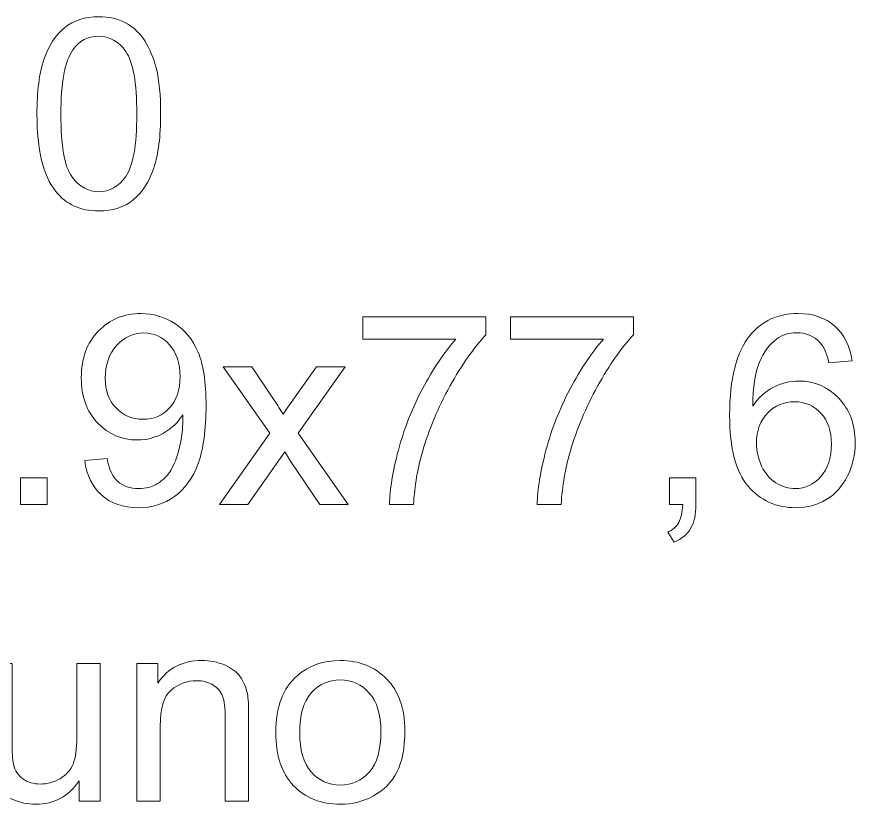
# Model space of a CAD drawing. Header units: millimetres. Extents: x -388 to 390, y -1187 to 1583.
# Drawn here: x 201.4 to 390.3, y 1205 to 1382.3 of the extents above; entities that cross this region are included whole.
import ezdxf

# ---------------------------------------------------------------- set-up
doc = ezdxf.new("R2010")
doc.units = ezdxf.units.MM
doc.header["$MEASUREMENT"] = 0
doc.layers.add('Livello 1', color=7, linetype='Continuous')

msp = doc.modelspace()

# ---------------------------------------------------------------- linework, layer by layer
at = {"layer": 'Livello 1', "color": 2, "lineweight": 9}
for points, knots in [([(205.9736, 1360.4447), (205.9736, 1365.4981), (206.4919, 1369.5847), (207.5285, 1372.6746), (207.5285, 1372.6746), (208.575, 1375.7744), (210.12, 1378.1566), (212.1732, 1379.8212), (212.1732, 1379.8212), (214.2165, 1381.4857), (216.7981, 1382.313), (219.9079, 1382.313), (219.9079, 1382.313), (222.2004, 1382.313), (224.2138, 1381.8545), (225.958, 1380.9275), (225.958, 1380.9275), (227.6923, 1380.0006), (229.1276, 1378.665), (230.244, 1376.9207), (230.244, 1376.9207), (231.3603, 1375.1864), (232.2374, 1373.0633), (232.8754, 1370.5615), (232.8754, 1370.5615), (233.5232, 1368.0597), (233.8422, 1364.6808), (233.8422, 1360.4447), (233.8422, 1360.4447), (233.8422, 1355.4212), (233.3239, 1351.3545), (232.2972, 1348.2647), (232.2972, 1348.2647), (231.2706, 1345.1648), (229.7257, 1342.7826), (227.6724, 1341.1081), (227.6724, 1341.1081), (225.6291, 1339.4336), (223.0376, 1338.5964), (219.9079, 1338.5964), (219.9079, 1338.5964), (215.7914, 1338.5964), (212.552, 1340.0615), (210.1997, 1343.0019), (210.1997, 1343.0019), (207.379, 1346.5901), (205.9736, 1352.4011), (205.9736, 1360.4447)], [0, 0, 0, 0, 0.07692308, 0.07692308, 0.07692308, 0.07692308, 0.15384615, 0.15384615, 0.15384615, 0.15384615, 0.23076923, 0.23076923, 0.23076923, 0.23076923, 0.30769231, 0.30769231, 0.30769231, 0.30769231, 0.38461538, 0.38461538, 0.38461538, 0.38461538, 0.46153846, 0.46153846, 0.46153846, 0.46153846, 0.53846154, 0.53846154, 0.53846154, 0.53846154, 0.61538462, 0.61538462, 0.61538462, 0.61538462, 0.69230769, 0.69230769, 0.69230769, 0.69230769, 0.76923077, 0.76923077, 0.76923077, 0.76923077, 0.84615385, 0.84615385, 0.84615385, 0.84615385, 1, 1, 1, 1]), ([(211.3559, 1360.4248), (211.3559, 1353.3779), (212.1732, 1348.6932), (213.8178, 1346.3808), (213.8178, 1346.3808), (215.4624, 1344.0584), (217.4958, 1342.9022), (219.9079, 1342.9022), (219.9079, 1342.9022), (222.32, 1342.9022), (224.3533, 1344.0684), (225.9979, 1346.3908), (225.9979, 1346.3908), (227.6425, 1348.7231), (228.4598, 1353.3978), (228.4598, 1360.4248), (228.4598, 1360.4248), (228.4598, 1367.4717), (227.6425, 1372.1563), (225.9979, 1374.4687), (225.9979, 1374.4687), (224.3633, 1376.7911), (222.31, 1377.9473), (219.8481, 1377.9473), (219.8481, 1377.9473), (217.436, 1377.9473), (215.5023, 1376.9207), (214.0571, 1374.8774), (214.0571, 1374.8774), (212.253, 1372.2759), (211.3559, 1367.4517), (211.3559, 1360.4248)], [0, 0, 0, 0, 0.11111111, 0.11111111, 0.11111111, 0.11111111, 0.22222222, 0.22222222, 0.22222222, 0.22222222, 0.33333333, 0.33333333, 0.33333333, 0.33333333, 0.44444444, 0.44444444, 0.44444444, 0.44444444, 0.55555556, 0.55555556, 0.55555556, 0.55555556, 0.66666667, 0.66666667, 0.66666667, 0.66666667, 0.77777778, 0.77777778, 0.77777778, 0.77777778, 1, 1, 1, 1]), ([(216.7382, 1282.4304), (216.7382, 1282.4304), (221.7617, 1282.8491), (221.7617, 1282.8491), (221.7617, 1282.8491), (222.1903, 1280.4769), (223.0077, 1278.7625), (224.2137, 1277.696), (224.2137, 1277.696), (225.4197, 1276.6295), (226.9647, 1276.0912), (228.8585, 1276.0912), (228.8585, 1276.0912), (230.4732, 1276.0912), (231.8885, 1276.46), (233.1145, 1277.2076), (233.1145, 1277.2076), (234.3405, 1277.9452), (235.3372, 1278.9319), (236.1047, 1280.1778), (236.1047, 1280.1778), (236.8722, 1281.4138), (237.5201, 1283.0883), (238.0483, 1285.1914), (238.0483, 1285.1914), (238.5766, 1287.2945), (238.8358, 1289.4375), (238.8358, 1291.6203), (238.8358, 1291.6203), (238.8358, 1291.8496), (238.8258, 1292.2084), (238.8059, 1292.6768), (238.8059, 1292.6768), (237.7593, 1291.0023), (236.324, 1289.6368), (234.5099, 1288.6002), (234.5099, 1288.6002), (232.6959, 1287.5536), (230.7224, 1287.0353), (228.6093, 1287.0353), (228.6093, 1287.0353), (225.0709, 1287.0353), (222.0807, 1288.3211), (219.6287, 1290.8927), (219.6287, 1290.8927), (217.1867, 1293.4543), (215.9608, 1296.8432), (215.9608, 1301.0494), (215.9608, 1301.0494), (215.9608, 1305.3951), (217.2366, 1308.8837), (219.7982, 1311.535), (219.7982, 1311.535), (222.3498, 1314.1764), (225.5493, 1315.502), (229.4067, 1315.502), (229.4067, 1315.502), (232.1776, 1315.502), (234.7193, 1314.7545), (237.0317, 1313.2494), (237.0317, 1313.2494), (239.3341, 1311.7543), (241.0784, 1309.6213), (242.2745, 1306.8404), (242.2745, 1306.8404), (243.4706, 1304.0695), (244.0686, 1300.0527), (244.0686, 1294.7999), (244.0686, 1294.7999), (244.0686, 1289.3278), (243.4805, 1284.9721), (242.2944, 1281.7327), (242.2944, 1281.7327), (241.1083, 1278.4834), (239.3341, 1276.0215), (236.9918, 1274.327), (236.9918, 1274.327), (234.6495, 1272.6326), (231.9085, 1271.7854), (228.7588, 1271.7854), (228.7588, 1271.7854), (225.4098, 1271.7854), (222.6787, 1272.7123), (220.5557, 1274.5762), (220.5557, 1274.5762), (218.4426, 1276.4401), (217.1668, 1279.0615), (216.7382, 1282.4304)], [0, 0, 0, 0, 0.04347826, 0.04347826, 0.04347826, 0.04347826, 0.08695652, 0.08695652, 0.08695652, 0.08695652, 0.13043478, 0.13043478, 0.13043478, 0.13043478, 0.17391304, 0.17391304, 0.17391304, 0.17391304, 0.2173913, 0.2173913, 0.2173913, 0.2173913, 0.26086957, 0.26086957, 0.26086957, 0.26086957, 0.30434783, 0.30434783, 0.30434783, 0.30434783, 0.34782609, 0.34782609, 0.34782609, 0.34782609, 0.39130435, 0.39130435, 0.39130435, 0.39130435, 0.43478261, 0.43478261, 0.43478261, 0.43478261, 0.47826087, 0.47826087, 0.47826087, 0.47826087, 0.52173913, 0.52173913, 0.52173913, 0.52173913, 0.56521739, 0.56521739, 0.56521739, 0.56521739, 0.60869565, 0.60869565, 0.60869565, 0.60869565, 0.65217391, 0.65217391, 0.65217391, 0.65217391, 0.69565217, 0.69565217, 0.69565217, 0.69565217, 0.73913043, 0.73913043, 0.73913043, 0.73913043, 0.7826087, 0.7826087, 0.7826087, 0.7826087, 0.82608696, 0.82608696, 0.82608696, 0.82608696, 0.86956522, 0.86956522, 0.86956522, 0.86956522, 0.91304348, 0.91304348, 0.91304348, 0.91304348, 1, 1, 1, 1]), ([(279.4226, 1309.7608), (279.4226, 1309.7608), (279.4226, 1314.7844), (279.4226, 1314.7844), (279.4226, 1314.7844), (279.4226, 1314.7844), (307.1118, 1314.7844), (307.1118, 1314.7844), (307.1118, 1314.7844), (307.1118, 1314.7844), (307.1118, 1310.7177), (307.1118, 1310.7177), (307.1118, 1310.7177), (304.3907, 1307.8172), (301.6796, 1303.9599), (299.0084, 1299.1456), (299.0084, 1299.1456), (296.3272, 1294.3314), (294.2639, 1289.3777), (292.7987, 1284.2844), (292.7987, 1284.2844), (291.7522, 1280.7061), (291.0744, 1276.769), (290.7853, 1272.503), (290.7853, 1272.503), (290.7853, 1272.503), (285.403, 1272.503), (285.403, 1272.503), (285.403, 1272.503), (285.4628, 1275.872), (286.1206, 1279.9486), (287.3865, 1284.7229), (287.3865, 1284.7229), (288.6523, 1289.5072), (290.4564, 1294.1121), (292.8187, 1298.5476), (292.8187, 1298.5476), (295.1809, 1302.9831), (297.6927, 1306.7208), (300.3539, 1309.7608), (300.3539, 1309.7608), (300.3539, 1309.7608), (279.4226, 1309.7608), (279.4226, 1309.7608)], [0, 0, 0, 0, 0.08333333, 0.08333333, 0.08333333, 0.08333333, 0.16666667, 0.16666667, 0.16666667, 0.16666667, 0.25, 0.25, 0.25, 0.25, 0.33333333, 0.33333333, 0.33333333, 0.33333333, 0.41666667, 0.41666667, 0.41666667, 0.41666667, 0.5, 0.5, 0.5, 0.5, 0.58333333, 0.58333333, 0.58333333, 0.58333333, 0.66666667, 0.66666667, 0.66666667, 0.66666667, 0.75, 0.75, 0.75, 0.75, 0.83333333, 0.83333333, 0.83333333, 0.83333333, 1, 1, 1, 1]), ([(312.6835, 1309.7608), (312.6835, 1309.7608), (312.6835, 1314.7844), (312.6835, 1314.7844), (312.6835, 1314.7844), (312.6835, 1314.7844), (340.3727, 1314.7844), (340.3727, 1314.7844), (340.3727, 1314.7844), (340.3727, 1314.7844), (340.3727, 1310.7177), (340.3727, 1310.7177), (340.3727, 1310.7177), (337.6516, 1307.8172), (334.9405, 1303.9599), (332.2693, 1299.1456), (332.2693, 1299.1456), (329.5881, 1294.3314), (327.5248, 1289.3777), (326.0596, 1284.2844), (326.0596, 1284.2844), (325.0131, 1280.7061), (324.3353, 1276.769), (324.0462, 1272.503), (324.0462, 1272.503), (324.0462, 1272.503), (318.6639, 1272.503), (318.6639, 1272.503), (318.6639, 1272.503), (318.7237, 1275.872), (319.3815, 1279.9486), (320.6474, 1284.7229), (320.6474, 1284.7229), (321.9132, 1289.5072), (323.7173, 1294.1121), (326.0796, 1298.5476), (326.0796, 1298.5476), (328.4418, 1302.9831), (330.9536, 1306.7208), (333.6148, 1309.7608), (333.6148, 1309.7608), (333.6148, 1309.7608), (312.6835, 1309.7608), (312.6835, 1309.7608)], [0, 0, 0, 0, 0.08333333, 0.08333333, 0.08333333, 0.08333333, 0.16666667, 0.16666667, 0.16666667, 0.16666667, 0.25, 0.25, 0.25, 0.25, 0.33333333, 0.33333333, 0.33333333, 0.33333333, 0.41666667, 0.41666667, 0.41666667, 0.41666667, 0.5, 0.5, 0.5, 0.5, 0.58333333, 0.58333333, 0.58333333, 0.58333333, 0.66666667, 0.66666667, 0.66666667, 0.66666667, 0.75, 0.75, 0.75, 0.75, 0.83333333, 0.83333333, 0.83333333, 0.83333333, 1, 1, 1, 1]), ([(389.5912, 1304.8569), (389.5912, 1304.8569), (384.3883, 1304.4383), (384.3883, 1304.4383), (384.3883, 1304.4383), (383.9198, 1306.5015), (383.252, 1308.0066), (382.3849, 1308.9435), (382.3849, 1308.9435), (380.9595, 1310.4486), (379.1953, 1311.1961), (377.1022, 1311.1961), (377.1022, 1311.1961), (375.4177, 1311.1961), (373.9226, 1310.7277), (372.6368, 1309.7907), (372.6368, 1309.7907), (370.9823, 1308.5847), (369.6865, 1306.8304), (368.7197, 1304.518), (368.7197, 1304.518), (367.7628, 1302.1956), (367.2645, 1298.8965), (367.2246, 1294.6205), (367.2246, 1294.6205), (368.4904, 1296.5442), (370.0453, 1297.9795), (371.8793, 1298.9064), (371.8793, 1298.9064), (373.7133, 1299.8433), (375.627, 1300.3118), (377.6404, 1300.3118), (377.6404, 1300.3118), (381.1489, 1300.3118), (384.1391, 1299.0161), (386.611, 1296.4345), (386.611, 1296.4345), (389.0729, 1293.853), (390.3089, 1290.5239), (390.3089, 1286.4273), (390.3089, 1286.4273), (390.3089, 1283.7362), (389.7308, 1281.2443), (388.5746, 1278.9319), (388.5746, 1278.9319), (387.4084, 1276.6195), (385.8236, 1274.8553), (383.7903, 1273.6293), (383.7903, 1273.6293), (381.7669, 1272.4033), (379.4645, 1271.7854), (376.8929, 1271.7854), (376.8929, 1271.7854), (372.5172, 1271.7854), (368.939, 1273.4001), (366.1681, 1276.6195), (366.1681, 1276.6195), (363.4071, 1279.8389), (362.0216, 1285.1515), (362.0216, 1292.5473), (362.0216, 1292.5473), (362.0216, 1300.8201), (363.5566, 1306.8404), (366.6166, 1310.5981), (366.6166, 1310.5981), (369.2878, 1313.8674), (372.886, 1315.502), (377.4212, 1315.502), (377.4212, 1315.502), (380.7901, 1315.502), (383.561, 1314.5551), (385.714, 1312.6713), (385.714, 1312.6713), (387.8669, 1310.7875), (389.1627, 1308.186), (389.5912, 1304.8569)], [0, 0, 0, 0, 0.05, 0.05, 0.05, 0.05, 0.1, 0.1, 0.1, 0.1, 0.15, 0.15, 0.15, 0.15, 0.2, 0.2, 0.2, 0.2, 0.25, 0.25, 0.25, 0.25, 0.3, 0.3, 0.3, 0.3, 0.35, 0.35, 0.35, 0.35, 0.4, 0.4, 0.4, 0.4, 0.45, 0.45, 0.45, 0.45, 0.5, 0.5, 0.5, 0.5, 0.55, 0.55, 0.55, 0.55, 0.6, 0.6, 0.6, 0.6, 0.65, 0.65, 0.65, 0.65, 0.7, 0.7, 0.7, 0.7, 0.75, 0.75, 0.75, 0.75, 0.8, 0.8, 0.8, 0.8, 0.85, 0.85, 0.85, 0.85, 0.9, 0.9, 0.9, 0.9, 1, 1, 1, 1]), ([(238.2078, 1301.3185), (238.2078, 1304.3286), (237.4104, 1306.7208), (235.8157, 1308.485), (235.8157, 1308.485), (234.2309, 1310.2492), (232.2972, 1311.1363), (230.0246, 1311.1363), (230.0246, 1311.1363), (227.6724, 1311.1363), (225.639, 1310.1894), (223.9246, 1308.2857), (223.9246, 1308.2857), (222.2003, 1306.3819), (221.3431, 1303.91), (221.3431, 1300.8799), (221.3431, 1300.8799), (221.3431, 1298.1589), (222.1604, 1295.9461), (223.7851, 1294.2517), (223.7851, 1294.2517), (225.4197, 1292.5473), (227.4531, 1291.7001), (229.8751, 1291.7001), (229.8751, 1291.7001), (232.3072, 1291.7001), (234.3006, 1292.5473), (235.8655, 1294.2517), (235.8655, 1294.2517), (237.4304, 1295.9461), (238.2078, 1298.3084), (238.2078, 1301.3185)], [0, 0, 0, 0, 0.11111111, 0.11111111, 0.11111111, 0.11111111, 0.22222222, 0.22222222, 0.22222222, 0.22222222, 0.33333333, 0.33333333, 0.33333333, 0.33333333, 0.44444444, 0.44444444, 0.44444444, 0.44444444, 0.55555556, 0.55555556, 0.55555556, 0.55555556, 0.66666667, 0.66666667, 0.66666667, 0.66666667, 0.77777778, 0.77777778, 0.77777778, 0.77777778, 1, 1, 1, 1]), ([(247.0687, 1272.503), (247.0687, 1272.503), (258.4016, 1288.5803), (258.4016, 1288.5803), (258.4016, 1288.5803), (258.4016, 1288.5803), (247.906, 1303.5412), (247.906, 1303.5412), (247.906, 1303.5412), (247.906, 1303.5412), (254.3748, 1303.5412), (254.3748, 1303.5412), (254.3748, 1303.5412), (254.3748, 1303.5412), (259.2787, 1296.2152), (259.2787, 1296.2152), (259.2787, 1296.2152), (260.1857, 1294.8398), (260.9034, 1293.7234), (261.4117, 1292.8463), (261.4117, 1292.8463), (262.2988, 1294.0922), (263.0862, 1295.2185), (263.7939, 1296.2252), (263.7939, 1296.2252), (263.7939, 1296.2252), (268.957, 1303.5412), (268.957, 1303.5412), (268.957, 1303.5412), (268.957, 1303.5412), (275.3859, 1303.5412), (275.3859, 1303.5412), (275.3859, 1303.5412), (275.3859, 1303.5412), (264.8305, 1288.5803), (264.8305, 1288.5803), (264.8305, 1288.5803), (264.8305, 1288.5803), (276.0736, 1272.503), (276.0736, 1272.503), (276.0736, 1272.503), (276.0736, 1272.503), (269.6746, 1272.503), (269.6746, 1272.503), (269.6746, 1272.503), (269.6746, 1272.503), (263.2556, 1282.0716), (263.2556, 1282.0716), (263.2556, 1282.0716), (263.2556, 1282.0716), (261.7904, 1284.3741), (261.7904, 1284.3741), (261.7904, 1284.3741), (261.7904, 1284.3741), (253.4976, 1272.503), (253.4976, 1272.503), (253.4976, 1272.503), (253.4976, 1272.503), (247.0687, 1272.503), (247.0687, 1272.503)], [0, 0, 0, 0, 0.0625, 0.0625, 0.0625, 0.0625, 0.125, 0.125, 0.125, 0.125, 0.1875, 0.1875, 0.1875, 0.1875, 0.25, 0.25, 0.25, 0.25, 0.3125, 0.3125, 0.3125, 0.3125, 0.375, 0.375, 0.375, 0.375, 0.4375, 0.4375, 0.4375, 0.4375, 0.5, 0.5, 0.5, 0.5, 0.5625, 0.5625, 0.5625, 0.5625, 0.625, 0.625, 0.625, 0.625, 0.6875, 0.6875, 0.6875, 0.6875, 0.75, 0.75, 0.75, 0.75, 0.8125, 0.8125, 0.8125, 0.8125, 0.875, 0.875, 0.875, 0.875, 1, 1, 1, 1]), ([(368.0618, 1286.3775), (368.0618, 1284.5635), (368.4506, 1282.8291), (369.2181, 1281.1746), (369.2181, 1281.1746), (369.9855, 1279.52), (371.062, 1278.2641), (372.4275, 1277.397), (372.4275, 1277.397), (373.803, 1276.5298), (375.2582, 1276.0912), (376.8032, 1276.0912), (376.8032, 1276.0912), (379.0458, 1276.0912), (380.9595, 1276.9883), (382.5444, 1278.7824), (382.5444, 1278.7824), (384.1292, 1280.5765), (384.9265, 1283.0086), (384.9265, 1286.0885), (384.9265, 1286.0885), (384.9265, 1289.0487), (384.1391, 1291.3811), (382.5743, 1293.0855), (382.5743, 1293.0855), (381.0094, 1294.7899), (379.0159, 1295.6471), (376.5939, 1295.6471), (376.5939, 1295.6471), (374.2216, 1295.6471), (372.1983, 1294.7899), (370.5437, 1293.0855), (370.5437, 1293.0855), (368.8891, 1291.3811), (368.0618, 1289.1484), (368.0618, 1286.3775)], [0, 0, 0, 0, 0.1, 0.1, 0.1, 0.1, 0.2, 0.2, 0.2, 0.2, 0.3, 0.3, 0.3, 0.3, 0.4, 0.4, 0.4, 0.4, 0.5, 0.5, 0.5, 0.5, 0.6, 0.6, 0.6, 0.6, 0.7, 0.7, 0.7, 0.7, 0.8, 0.8, 0.8, 0.8, 1, 1, 1, 1]), ([(202.2757, 1272.503), (202.2757, 1272.503), (202.2757, 1278.4834), (202.2757, 1278.4834), (202.2757, 1278.4834), (202.2757, 1278.4834), (208.256, 1278.4834), (208.256, 1278.4834), (208.256, 1278.4834), (208.256, 1278.4834), (208.256, 1272.503), (208.256, 1272.503), (208.256, 1272.503), (208.256, 1272.503), (202.2757, 1272.503), (202.2757, 1272.503)], [0, 0, 0, 0, 0.2, 0.2, 0.2, 0.2, 0.4, 0.4, 0.4, 0.4, 0.6, 0.6, 0.6, 0.6, 1, 1, 1, 1]), ([(348.4561, 1272.503), (348.4561, 1272.503), (348.4561, 1278.4834), (348.4561, 1278.4834), (348.4561, 1278.4834), (348.4561, 1278.4834), (354.4365, 1278.4834), (354.4365, 1278.4834), (354.4365, 1278.4834), (354.4365, 1278.4834), (354.4365, 1272.503), (354.4365, 1272.503), (354.4365, 1272.503), (354.4365, 1270.3002), (354.0478, 1268.5161), (353.2604, 1267.1605), (353.2604, 1267.1605), (352.4829, 1265.805), (351.237, 1264.7484), (349.5326, 1264.0108), (349.5326, 1264.0108), (349.5326, 1264.0108), (348.0973, 1266.2834), (348.0973, 1266.2834), (348.0973, 1266.2834), (349.2137, 1266.7718), (350.031, 1267.4894), (350.5493, 1268.4264), (350.5493, 1268.4264), (351.0776, 1269.3733), (351.3766, 1270.7288), (351.4364, 1272.503), (351.4364, 1272.503), (351.4364, 1272.503), (348.4561, 1272.503), (348.4561, 1272.503)], [0, 0, 0, 0, 0.1, 0.1, 0.1, 0.1, 0.2, 0.2, 0.2, 0.2, 0.3, 0.3, 0.3, 0.3, 0.4, 0.4, 0.4, 0.4, 0.5, 0.5, 0.5, 0.5, 0.6, 0.6, 0.6, 0.6, 0.7, 0.7, 0.7, 0.7, 0.8, 0.8, 0.8, 0.8, 1, 1, 1, 1]), ([(228.4897, 1205.692), (228.4897, 1205.692), (228.4897, 1236.7302), (228.4897, 1236.7302), (228.4897, 1236.7302), (228.4897, 1236.7302), (233.2142, 1236.7302), (233.2142, 1236.7302), (233.2142, 1236.7302), (233.2142, 1236.7302), (233.2142, 1232.3247), (233.2142, 1232.3247), (233.2142, 1232.3247), (235.4867, 1235.7036), (238.7759, 1237.3881), (243.0718, 1237.3881), (243.0718, 1237.3881), (244.9457, 1237.3881), (246.6601, 1237.0492), (248.2249, 1236.3814), (248.2249, 1236.3814), (249.7898, 1235.7136), (250.966, 1234.8265), (251.7434, 1233.74), (251.7434, 1233.74), (252.5209, 1232.6536), (253.0691, 1231.3578), (253.378, 1229.8627), (253.378, 1229.8627), (253.5674, 1228.8859), (253.6671, 1227.1815), (253.6671, 1224.7495), (253.6671, 1224.7495), (253.6671, 1224.7495), (253.6671, 1205.692), (253.6671, 1205.692), (253.6671, 1205.692), (253.6671, 1205.692), (248.4044, 1205.692), (248.4044, 1205.692), (248.4044, 1205.692), (248.4044, 1205.692), (248.4044, 1224.5502), (248.4044, 1224.5502), (248.4044, 1224.5502), (248.4044, 1226.6931), (248.205, 1228.2979), (247.7963, 1229.3544), (247.7963, 1229.3544), (247.3877, 1230.4109), (246.6601, 1231.2582), (245.6235, 1231.8961), (245.6235, 1231.8961), (244.5869, 1232.524), (243.3609, 1232.843), (241.9655, 1232.843), (241.9655, 1232.843), (239.7328, 1232.843), (237.8091, 1232.1353), (236.1844, 1230.71), (236.1844, 1230.71), (234.5598, 1229.2946), (233.7524, 1226.5935), (233.7524, 1222.6265), (233.7524, 1222.6265), (233.7524, 1222.6265), (233.7524, 1205.692), (233.7524, 1205.692), (233.7524, 1205.692), (233.7524, 1205.692), (228.4897, 1205.692), (228.4897, 1205.692)], [0, 0, 0, 0, 0.05263158, 0.05263158, 0.05263158, 0.05263158, 0.10526316, 0.10526316, 0.10526316, 0.10526316, 0.15789474, 0.15789474, 0.15789474, 0.15789474, 0.21052632, 0.21052632, 0.21052632, 0.21052632, 0.26315789, 0.26315789, 0.26315789, 0.26315789, 0.31578947, 0.31578947, 0.31578947, 0.31578947, 0.36842105, 0.36842105, 0.36842105, 0.36842105, 0.42105263, 0.42105263, 0.42105263, 0.42105263, 0.47368421, 0.47368421, 0.47368421, 0.47368421, 0.52631579, 0.52631579, 0.52631579, 0.52631579, 0.57894737, 0.57894737, 0.57894737, 0.57894737, 0.63157895, 0.63157895, 0.63157895, 0.63157895, 0.68421053, 0.68421053, 0.68421053, 0.68421053, 0.73684211, 0.73684211, 0.73684211, 0.73684211, 0.78947368, 0.78947368, 0.78947368, 0.78947368, 0.84210526, 0.84210526, 0.84210526, 0.84210526, 0.89473684, 0.89473684, 0.89473684, 0.89473684, 1, 1, 1, 1]), ([(259.777, 1221.2111), (259.777, 1226.9423), (261.3718, 1231.1884), (264.5713, 1233.9493), (264.5713, 1233.9493), (267.2326, 1236.2418), (270.4919, 1237.3881), (274.3293, 1237.3881), (274.3293, 1237.3881), (278.5854, 1237.3881), (282.0739, 1235.9926), (284.785, 1233.2018), (284.785, 1233.2018), (287.4862, 1230.4209), (288.8417, 1226.5636), (288.8417, 1221.6497), (288.8417, 1221.6497), (288.8417, 1217.6627), (288.2437, 1214.533), (287.0476, 1212.2505), (287.0476, 1212.2505), (285.8515, 1209.968), (284.1072, 1208.1938), (281.8148, 1206.9279), (281.8148, 1206.9279), (279.5322, 1205.6621), (277.0305, 1205.0342), (274.3293, 1205.0342), (274.3293, 1205.0342), (269.9836, 1205.0342), (266.4751, 1206.4196), (263.7939, 1209.2005), (263.7939, 1209.2005), (261.1126, 1211.9814), (259.777, 1215.9882), (259.777, 1221.2111)], [0, 0, 0, 0, 0.1, 0.1, 0.1, 0.1, 0.2, 0.2, 0.2, 0.2, 0.3, 0.3, 0.3, 0.3, 0.4, 0.4, 0.4, 0.4, 0.5, 0.5, 0.5, 0.5, 0.6, 0.6, 0.6, 0.6, 0.7, 0.7, 0.7, 0.7, 0.8, 0.8, 0.8, 0.8, 1, 1, 1, 1]), ([(215.5023, 1205.692), (215.5023, 1205.692), (215.5023, 1210.3069), (215.5023, 1210.3069), (215.5023, 1210.3069), (213.0902, 1206.7884), (209.8209, 1205.0342), (205.6845, 1205.0342), (205.6845, 1205.0342), (203.8605, 1205.0342), (202.156, 1205.383), (200.5712, 1206.0807), (200.5712, 1206.0807), (198.9864, 1206.7884), (197.8103, 1207.6655), (197.0428, 1208.7221), (197.0428, 1208.7221), (196.2753, 1209.7886), (195.7371, 1211.0843), (195.4281, 1212.6193), (195.4281, 1212.6193), (195.2188, 1213.6559), (195.1091, 1215.2905), (195.1091, 1217.5232), (195.1091, 1217.5232), (195.1091, 1217.5232), (195.1091, 1236.7302), (195.1091, 1236.7302), (195.1091, 1236.7302), (195.1091, 1236.7302), (200.3719, 1236.7302), (200.3719, 1236.7302), (200.3719, 1236.7302), (200.3719, 1236.7302), (200.3719, 1219.5565), (200.3719, 1219.5565), (200.3719, 1219.5565), (200.3719, 1216.8155), (200.4815, 1214.9616), (200.6908, 1214.0147), (200.6908, 1214.0147), (201.0198, 1212.6293), (201.7175, 1211.5528), (202.794, 1210.7654), (202.794, 1210.7654), (203.8605, 1209.9779), (205.1761, 1209.5793), (206.751, 1209.5793), (206.751, 1209.5793), (208.3258, 1209.5793), (209.801, 1209.9779), (211.1765, 1210.7853), (211.1765, 1210.7853), (212.552, 1211.5927), (213.5288, 1212.699), (214.1069, 1214.0845), (214.1069, 1214.0845), (214.675, 1215.4699), (214.964, 1217.4933), (214.964, 1220.1346), (214.964, 1220.1346), (214.964, 1220.1346), (214.964, 1236.7302), (214.964, 1236.7302), (214.964, 1236.7302), (214.964, 1236.7302), (220.2268, 1236.7302), (220.2268, 1236.7302), (220.2268, 1236.7302), (220.2268, 1236.7302), (220.2268, 1205.692), (220.2268, 1205.692), (220.2268, 1205.692), (220.2268, 1205.692), (215.5023, 1205.692), (215.5023, 1205.692)], [0, 0, 0, 0, 0.05, 0.05, 0.05, 0.05, 0.1, 0.1, 0.1, 0.1, 0.15, 0.15, 0.15, 0.15, 0.2, 0.2, 0.2, 0.2, 0.25, 0.25, 0.25, 0.25, 0.3, 0.3, 0.3, 0.3, 0.35, 0.35, 0.35, 0.35, 0.4, 0.4, 0.4, 0.4, 0.45, 0.45, 0.45, 0.45, 0.5, 0.5, 0.5, 0.5, 0.55, 0.55, 0.55, 0.55, 0.6, 0.6, 0.6, 0.6, 0.65, 0.65, 0.65, 0.65, 0.7, 0.7, 0.7, 0.7, 0.75, 0.75, 0.75, 0.75, 0.8, 0.8, 0.8, 0.8, 0.85, 0.85, 0.85, 0.85, 0.9, 0.9, 0.9, 0.9, 1, 1, 1, 1]), ([(265.1594, 1221.2011), (265.1594, 1217.2342), (266.0265, 1214.2639), (267.7608, 1212.3003), (267.7608, 1212.3003), (269.5051, 1210.3268), (271.688, 1209.34), (274.3293, 1209.34), (274.3293, 1209.34), (276.9407, 1209.34), (279.1136, 1210.3268), (280.8579, 1212.3103), (280.8579, 1212.3103), (282.5922, 1214.2938), (283.4594, 1217.3139), (283.4594, 1221.3706), (283.4594, 1221.3706), (283.4594, 1225.198), (282.5822, 1228.0985), (280.838, 1230.0621), (280.838, 1230.0621), (279.0937, 1232.0356), (276.9208, 1233.0224), (274.3293, 1233.0224), (274.3293, 1233.0224), (271.688, 1233.0224), (269.5051, 1232.0456), (267.7608, 1230.082), (267.7608, 1230.082), (266.0265, 1228.1185), (265.1594, 1225.1582), (265.1594, 1221.2011)], [0, 0, 0, 0, 0.11111111, 0.11111111, 0.11111111, 0.11111111, 0.22222222, 0.22222222, 0.22222222, 0.22222222, 0.33333333, 0.33333333, 0.33333333, 0.33333333, 0.44444444, 0.44444444, 0.44444444, 0.44444444, 0.55555556, 0.55555556, 0.55555556, 0.55555556, 0.66666667, 0.66666667, 0.66666667, 0.66666667, 0.77777778, 0.77777778, 0.77777778, 0.77777778, 1, 1, 1, 1])]:
    msp.add_open_spline(points, degree=3, knots=knots, dxfattribs=at)

doc.saveas('drawing.dxf')
